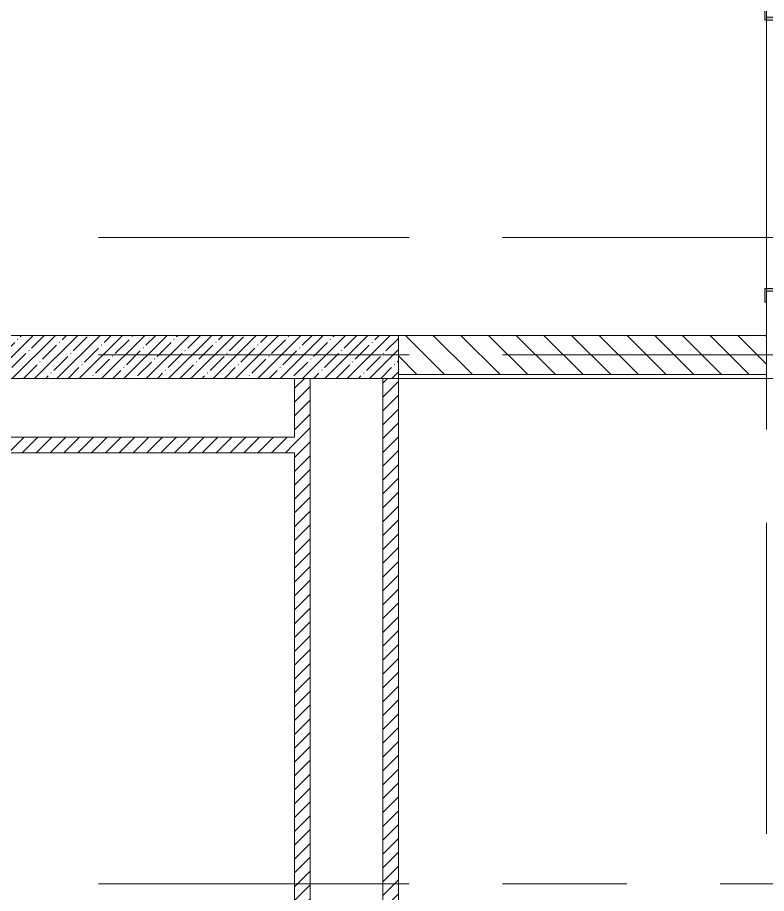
# Model space of a CAD drawing. Header units: millimetres. Extents: x 81037 to 284518, y -8553 to 29000.
# Drawn here: x 117385 to 121210, y 7750 to 12223 of the extents above; entities that cross this region are included whole.
import ezdxf

# ---------------------------------------------------------------- set-up
doc = ezdxf.new("R2010")
doc.units = ezdxf.units.MM
doc.linetypes.add('Осевая', pattern=[3175, 635, -476.25, 1587.5, -476.25])
for name, color, linetype, lineweight, true_color in [('A-DOOR-1', 7, 'Continuous', 9, 0xaaaaaa), ('A-DOOR-2', 7, 'Continuous', 9, 0xe2e2e2), ('A-DOOR-FRAM-1', 7, 'Continuous', 9, 0xe2e2e2), ('A-DOOR-FRAM-2', 7, 'Continuous', 9, 0xaaaaaa), ('A-FLOR-1', 7, 'Continuous', 9, 0xaaaaaa)]:
    doc.layers.add(name, color=color, linetype=linetype, lineweight=lineweight, true_color=true_color)
for name, color, linetype, lineweight in [('A-WALL-1', 7, 'Continuous', 13), ('I-WALL', 7, 'Continuous', 9), ('Оси', 7, 'Continuous', 9), ('Оси-2', 7, 'Осевая', 9)]:
    doc.layers.add(name, color=color, linetype=linetype, lineweight=lineweight)
pattern_1 = [(45, (0, 0), (-35.35534, 35.35534), [])]

# ---------------------------------------------------------------- blocks, each defined once
blk = doc.blocks.new('110_Дверь_СКБ_2Ст - Д-1_л_Лестничная клетка EIS60 2-32142534-План монтажа стен и перегородок 2 этажа в осях 23_33')
at = {"layer": 'A-DOOR-2'}
for points in [[(662.5, 1010), (612.5, 1010), (612.5, 110), (662.5, 110), (662.5, 1005.8)], [(-587.5, 510), (-637.5, 510), (-637.5, 110), (-587.5, 110)], [(712.5, 30), (697.5, 30), (697.5, -110), (712.5, -110)]]:
    blk.add_hatch(color=256, dxfattribs=at).paths.add_polyline_path(points)
h = blk.add_hatch(color=256, dxfattribs=at)
h.paths.add_polyline_path([(712.5, 110), (662.5, 110), (662.5, 60), (652.5, 60), (652.5, 30), (712.5, 30)])
h.paths.add_polyline_path([(-627.5, 30), (-627.5, 60), (-637.5, 60), (-637.5, 110), (-687.5, 110), (-687.5, 30)])
at = {"layer": 'A-DOOR-FRAM-1'}
for points in [[(-672.5, 110), (-672.5, 118), (-742.5, 118), (-742.5, 110)], [(767.5, 110), (767.5, 118), (697.5, 118), (697.5, 110)], [(-672.5, 30), (-687.5, 30), (-687.5, -110), (-672.5, -110)], [(-672.5, -110), (-742.5, -110), (-742.5, -118), (-672.5, -118)], [(767.5, -118), (767.5, -110), (697.5, -110), (697.5, -118)]]:
    blk.add_hatch(color=256, dxfattribs=at).paths.add_polyline_path(points)
at = {"layer": 'A-DOOR-1'}
for p, q in [((662.5, 1010), (612.5, 1010)), ((612.5, 1010), (612.5, 110)), ((662.5, 110), (662.5, 1010)), ((-637.5, 510), (-637.5, 110)), ((-587.5, 510), (-637.5, 510)), ((-587.5, 110), (-587.5, 510)), ((-637.5, 110), (-587.5, 110)), ((612.5, 110), (662.5, 110))]:
    blk.add_line(p, q, dxfattribs=at)
for centre, radius, start, end in [((662.5, 110), 900, 90, 180), ((-637.5, 110), 400, 360, 90)]:
    blk.add_arc(centre, radius, start, end, dxfattribs=at)
at = {"layer": 'A-DOOR-FRAM-2'}
for p, q in [((-672.5, 118), (-742.5, 118)), ((-742.5, 118), (-742.5, 110)), ((-742.5, 110), (-672.5, 110)), ((-637.5, 110), (-687.5, 110)), ((-687.5, 110), (-687.5, 30)), ((-672.5, 110), (-672.5, 118)), ((-637.5, 60), (-637.5, 110)), ((662.5, 110), (662.5, 60)), ((712.5, 110), (662.5, 110)), ((767.5, 118), (697.5, 118)), ((697.5, 118), (697.5, 110)), ((697.5, 110), (767.5, 110)), ((712.5, 30), (712.5, 110)), ((767.5, 110), (767.5, 118)), ((-627.5, 60), (-637.5, 60)), ((-627.5, 30), (-627.5, 60)), ((662.5, 60), (652.5, 60)), ((652.5, 60), (652.5, 30)), ((-687.5, 30), (-627.5, 30)), ((-672.5, 30), (-687.5, 30)), ((-687.5, 30), (-687.5, -110)), ((-672.5, -110), (-672.5, 30)), ((652.5, 30), (712.5, 30)), ((712.5, 30), (697.5, 30)), ((697.5, 30), (697.5, -110)), ((712.5, -110), (712.5, 30)), ((-672.5, -110), (-742.5, -110)), ((-742.5, -110), (-742.5, -118)), ((-742.5, -118), (-672.5, -118)), ((-687.5, -110), (-672.5, -110)), ((-672.5, -118), (-672.5, -110)), ((697.5, -110), (712.5, -110)), ((767.5, -110), (697.5, -110)), ((697.5, -110), (697.5, -118)), ((697.5, -118), (767.5, -118)), ((767.5, -118), (767.5, -110))]:
    blk.add_line(p, q, dxfattribs=at)

msp = doc.modelspace()

# ---------------------------------------------------------------- hatches: boundary and pattern name
at = {"layer": 'I-WALL'}
h = msp.add_hatch(dxfattribs=at)
h.set_pattern_fill('FP_4', color=256, style=0, pattern_type=2)
h.set_pattern_definition([(135, (0, 0), (-70.71068, -70.71068), [])])
h.paths.add_polyline_path([(121210, 10400), (121210, 10600), (119330, 10600), (119330, 10400), (121023.2, 10400)])
h.paths.add_polyline_path([(111930, 10400), (111930, 10600), (111180, 10600), (111180, 10400), (111904.7, 10400)])
h.paths.add_polyline_path([(110050, 10400), (110230, 10400), (110230, 10600), (109105, 10600), (109105, 10400), (109950.8, 10400)])
h.paths.add_polyline_path([(107705, 10400), (107705, 10600), (107350, 10600), (107350, 10400), (107650, 10400)])
h = msp.add_hatch(dxfattribs=at)
h.set_pattern_fill('FP_2', color=256, style=0, pattern_type=2)
h.set_pattern_definition([(45, (0, 0), (-57.024626, 57.024626), []), (45, (57.025, 0), (-57.024626, 57.024626), [100.806, -20.161, 3.353, -16.808])])
h.paths.add_polyline_path([(119250, 10380), (119330, 10380), (119330, 10600), (111930, 10600), (111930, 10380), (115812.6, 10380)])
h = msp.add_hatch(dxfattribs=at)
h.set_pattern_fill('FP_5', color=256, style=0, pattern_type=2)
h.set_pattern_definition(pattern_1)
h.paths.add_polyline_path([(118880, 5400), (118880, 10380), (118800, 10380), (118800, 5400)])
h = msp.add_hatch(dxfattribs=at)
h.set_pattern_fill('FP_5', color=256, style=0, pattern_type=2)
h.set_pattern_definition(pattern_1)
h.paths.add_polyline_path([(119330, 5400), (119330, 10380), (119250, 10380), (119250, 5400)])
h = msp.add_hatch(dxfattribs=at)
h.set_pattern_fill('FP_5', color=256, style=0, pattern_type=2)
h.set_pattern_definition(pattern_1)
h.paths.add_polyline_path([(118800, 10000), (118800, 10080), (112010, 10080), (112010, 10000), (115812.6, 10000)])

# ---------------------------------------------------------------- linework, layer by layer
at = {"layer": 'A-FLOR-1'}
msp.add_line((121210, 10380), (119330, 10380), dxfattribs=at)
at = {"layer": 'A-WALL-1'}
for p, q in [((119330, 10600), (119330, 10400)), ((121210, 10400), (121210, 10600)), ((119330, 10380), (119250, 10380))]:
    msp.add_line(p, q, dxfattribs=at)
at = {"layer": 'I-WALL'}
for p, q in [((121210, 10840), (121210, 12210)), ((121210, 10770), (121210, 10600)), ((121210, 10600), (111210, 10600)), ((112010, 10380), (119250, 10380)), ((118800, 10380), (118800, 10080)), ((118880, 5400), (118880, 10380)), ((119250, 10380), (119250, 5400)), ((119330, 10400), (121210, 10400)), ((119330, 5400), (119330, 10400)), ((121210, 10400), (121210, 10380)), ((121210, 10380), (122950, 10380)), ((118800, 10080), (112010, 10080)), ((112010, 10000), (118800, 10000)), ((118800, 10000), (118800, 5400))]:
    msp.add_line(p, q, dxfattribs=at)
at = {"layer": 'Оси'}
for p, q in [((120319, 11100), (122819, 11100)), ((120319, 10500), (122819, 10500))]:
    msp.add_line(p, q, dxfattribs=at)
at = {"layer": 'Оси-2'}
for p, q in [((121210, 593.7), (121210, 19415.1)), ((84936.7, 11100), (120319, 11100)), ((84936.7, 10500), (120319, 10500)), ((84936.7, 7800), (122760, 7800))]:
    msp.add_line(p, q, dxfattribs=at)

# ---------------------------------------------------------------- block references
at = {"layer": 'A-DOOR-1', "rotation": 269.9999999999999}
msp.add_blockref('110_Дверь_СКБ_2Ст - Д-1_л_Лестничная клетка EIS60 2-32142534-План монтажа стен и перегородок 2 этажа в осях 23_33', (121320, 11537.5), dxfattribs=at)

doc.saveas('drawing.dxf')
